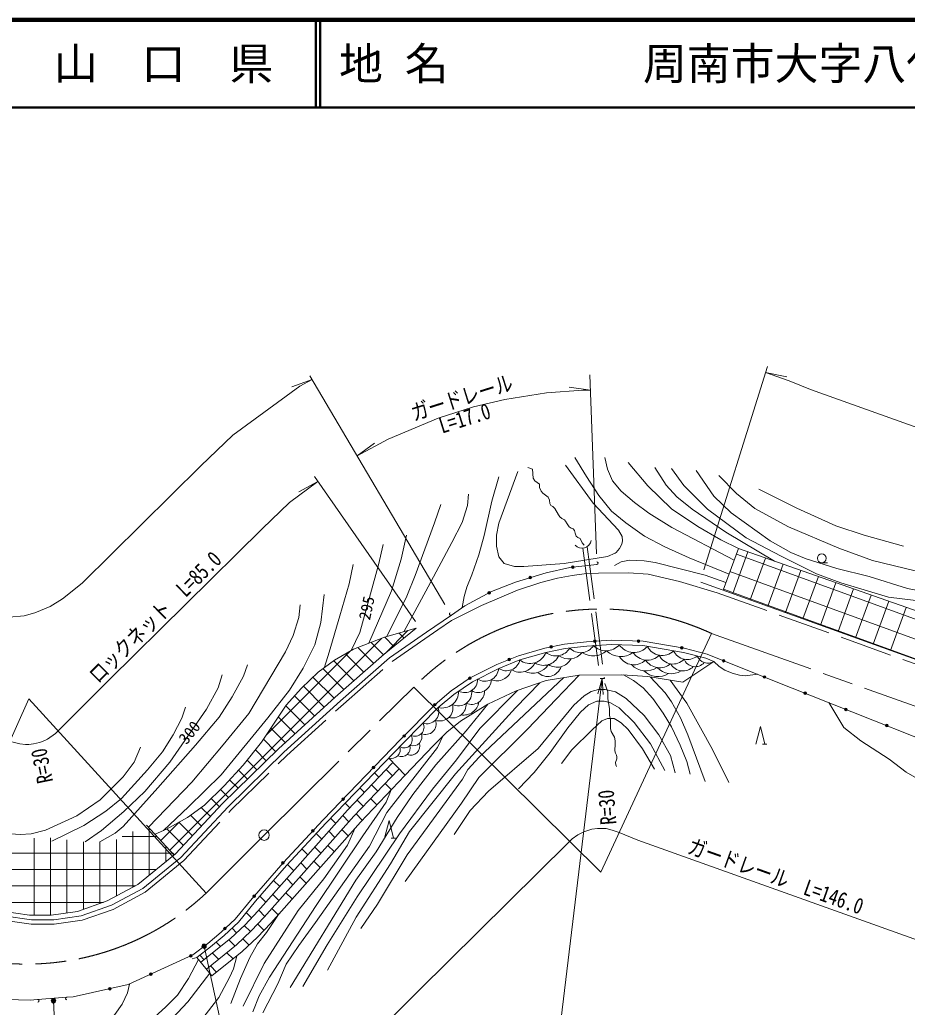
# Model space of a CAD drawing. Units: millimetres at full size, sheet at 1:1000; details may follow other scales. Extents: x 40000 to 680000, y 20000 to 380000.
# Drawn here: x 333992 to 435144, y 267417 to 380000 of the extents above; entities that cross this region are included whole.
import ezdxf
from ezdxf.enums import TextEntityAlignment as Align

# ---------------------------------------------------------------- set-up
doc = ezdxf.new("R2010")
doc.units = ezdxf.units.MM
doc.header["$LTSCALE"] = 1000
doc.linetypes.add('CHAIN', pattern=[18.5, 12, -1.5, 3.5, -1.5])
doc.linetypes.add('DASHED', pattern=[7.5, 6, -1.5])
for name, color, linetype, lineweight in [('M-BGD', 7, 'Continuous', 13), ('M-BMK', 2, 'CHAIN', 13), ('M-BMK-SRVR', 3, 'Continuous', 13), ('M-STR-HTXT', 7, 'Continuous', 13), ('M-TTL', 2, 'Continuous', 140), ('M-TTL-LINE', 7, 'Continuous', 50)]:
    doc.layers.add(name, color=color, linetype=linetype, lineweight=lineweight)
doc.layers.add('M-TTL-TXT', color=7, linetype='Continuous')
doc.styles.add('ＭＳ ゴシック', font='')
doc.styles.get('ＭＳ ゴシック').set_extended_font_data('MS Gothic')

# ---------------------------------------------------------------- blocks, each defined once
blk = doc.blocks.new('open_arrow')
at = {"color": 0, "linetype": 'Continuous', "lineweight": -2}
blk.add_lwpolyline([(7.5, 1.25), (0, 0), (7.5, -1.25)], dxfattribs=at)

msp = doc.modelspace()

# ---------------------------------------------------------------- hatches: boundary and pattern name
at = {"layer": 'M-BGD'}
for points in [[(396874, 317587, -0.41421), (397007, 317752, -0.41421), (397173, 317620, -1)], [(392035, 316351, -1), (392322, 316440, -0.41421), (392223, 316252, -0.41421)], [(387358, 314602, -0.41421), (387420, 314805, -0.41421), (387623, 314743, -1)], [(394423, 308474, -0.41421), (394542, 308650, -0.41421), (394718, 308531, -1)], [(399373, 309144, -1), (399672, 309164, -0.41421), (399532, 309004, -0.41421)], [(404367, 309171, -0.41421), (404522, 309315, -0.41421), (404667, 309160, -1)], [(409304, 308416, -1), (409600, 308366, -0.41421), (409427, 308243, -0.41421)], [(389650, 307012, -1), (389929, 307124, -1)], [(414081, 306983, -0.41421), (414276, 307067, -0.41421), (414359, 306872, -1)], [(418722, 305124, -0.41421), (418917, 305207, -0.41421), (419000, 305012, -1)], [(385156, 304835, -0.41421), (385196, 305043, -0.41421), (385404, 305004, -1)], [(423368, 303277, -1), (423647, 303166, -0.41421), (423453, 303082, -0.41421)], [(381188, 301806, -1), (381398, 302021, -0.41421), (381400, 301809, -0.41421)], [(428016, 301434, -1), (428295, 301323, -0.41421), (428100, 301239, -0.41421)], [(432664, 299590, -1), (432943, 299479, -0.41421), (432748, 299395, -0.41421)], [(377690, 298234, -1), (377900, 298449, -0.41421), (377902, 298236, -0.41421)], [(374211, 294642, -0.41421), (374208, 294854, -0.41421), (374420, 294858, -1)], [(370735, 291049, -0.41421), (370732, 291261, -0.41421), (370944, 291264, -1)], [(367287, 287428, -1), (367491, 287648, -0.41421), (367499, 287436, -0.41421)], [(363892, 283758, -1), (364088, 283984, -0.41421), (364104, 283773, -0.41421)], [(360620, 279977, -1), (360816, 280204, -0.41421), (360831, 279992, -0.41421)], [(357271, 276278, -0.41421), (357278, 276490, -0.41421), (357490, 276482, -1)], [(353345, 273205, -0.41421), (353419, 273404, -0.41421), (353618, 273330, -1)], [(348800, 271120, -0.41421), (348874, 271319, -0.41421), (349073, 271245, -1)], [(344099, 269501, -0.41421), (344213, 269680, -0.41421), (344392, 269566, -1)]]:
    msp.add_hatch(color=256, dxfattribs=at).paths.add_polyline_path(points)
at = {"layer": 'M-STR-HTXT'}
for points in [[(354758, 274414, -0.41421), (355048, 274616, -0.41421), (355250, 274326, -1)], [(337666, 267983, -1), (338005, 268351, -0.41421), (338020, 267997, -0.41421)]]:
    msp.add_hatch(color=256, dxfattribs=at).paths.add_polyline_path(points)

# ---------------------------------------------------------------- linework, layer by layer
at = {"layer": 'M-BGD', "linetype": 'DASHED'}
for p, q in [((398177, 319757), (400137, 304890)), ((398660, 319926), (400641, 304892)), ((400137, 304890), (400641, 304892))]:
    msp.add_line(p, q, dxfattribs=at)
at = {"layer": 'M-BGD'}
for p, q in [((416989, 319327), (415258, 314571)), ((415674, 319074), (453770, 305208)), ((418994, 318623), (417257, 313851)), ((421000, 317920), (419257, 313131)), ((425399, 318099), (426066, 318099)), ((414935, 317081), (453050, 303208)), ((423005, 317217), (421256, 312411)), ((425011, 316514), (423255, 311691)), ((427016, 315811), (425254, 310971)), ((414196, 315089), (449235, 302336)), ((429022, 315108), (427254, 310251)), ((431027, 314405), (429253, 309531)), ((433033, 313702), (431252, 308811)), ((435038, 312999), (433252, 308091)), ((378238, 310355), (375641, 307759)), ((377236, 310071), (377799, 309509)), ((378889, 310540), (378970, 310459)), ((375229, 309468), (351081, 285320)), ((374052, 309013), (375459, 307606)), ((375584, 309603), (376628, 308559)), ((371657, 308017), (362060, 298420)), ((371116, 307707), (373201, 305621)), ((372521, 308422), (374330, 306614)), ((369776, 306925), (372072, 304629)), ((368546, 306034), (370943, 303637)), ((366328, 304009), (368704, 301633)), ((367402, 305057), (369816, 302643)), ((365310, 302905), (367592, 300624)), ((364314, 301780), (366480, 299614)), ((363463, 300511), (365368, 298605)), ((362611, 299241), (364256, 297596)), ((361759, 297972), (363156, 296574)), ((418655, 297426), (419155, 297426)), ((360842, 296767), (362084, 295525)), ((359902, 295586), (361012, 294476)), ((376059, 295833), (377916, 293874)), ((358922, 294444), (359939, 293427)), ((374428, 294147), (374930, 293643)), ((375759, 294512), (376465, 293803)), ((357904, 293342), (358867, 292378)), ((374101, 292775), (374807, 292067)), ((375636, 292935), (376342, 292227)), ((356867, 292257), (357795, 291329)), ((372759, 292422), (373272, 291907)), ((355801, 291202), (356740, 290263)), ((371090, 290696), (371614, 290171)), ((372443, 291039), (373149, 290331)), ((373978, 291199), (374684, 290491)), ((354686, 290196), (355717, 289164)), ((372320, 289463), (373026, 288754)), ((352188, 288548), (350066, 286426)), ((352125, 288513), (353672, 286967)), ((353450, 289310), (354695, 288065)), ((369421, 288971), (370008, 288383)), ((370806, 289282), (371513, 288573)), ((346875, 287441), (346875, 281094)), ((351588, 284768), (348450, 288186)), ((348750, 287859), (348750, 282459)), ((350767, 287750), (352650, 285868)), ((367777, 287221), (368412, 286584)), ((369210, 287483), (369917, 286774)), ((370715, 287673), (371422, 286964)), ((335625, 286706), (335625, 277930)), ((337500, 286749), (337500, 277930)), ((339375, 286521), (339375, 278177)), ((341250, 286293), (341250, 278576)), ((343125, 286293), (343125, 279234)), ((345000, 286555), (345000, 280084)), ((349654, 286875), (345677, 286875)), ((376330, 286701), (376830, 286701)), ((351375, 285000), (323632, 285000)), ((350625, 285817), (350625, 283984)), ((351139, 285257), (351610, 284786)), ((366144, 285460), (366816, 284786)), ((367614, 285685), (368321, 284975)), ((369119, 285875), (369827, 285165)), ((366018, 283886), (366726, 283177)), ((367524, 284076), (368231, 283366)), ((349569, 283125), (322914, 283125)), ((364511, 283699), (365220, 282987)), ((362931, 281884), (363625, 281188)), ((364423, 282088), (365130, 281378)), ((365928, 282277), (366635, 281568)), ((347165, 281250), (323475, 281250)), ((364332, 280479), (365039, 279769)), ((343527, 279375), (327854, 279375)), ((361356, 280064), (362029, 279390)), ((362827, 280289), (363534, 279579)), ((359812, 278214), (360410, 277614)), ((361231, 278490), (361938, 277781)), ((362736, 278680), (363444, 277971)), ((358186, 276446), (358711, 275919)), ((359581, 276745), (360288, 276037)), ((361117, 276905), (361823, 276197)), ((356386, 274852), (356886, 274350)), ((357825, 275108), (358535, 274395)), ((359417, 275211), (360123, 274502)), ((355946, 273593), (356656, 272881)), ((357596, 273638), (358306, 272926)), ((354189, 273105), (355897, 270985)), ((354499, 273345), (355007, 272836)), ((355717, 272124), (356427, 271412)), ((336027, 268297), (339349, 268555))]:
    msp.add_line(p, q, dxfattribs=at)
for points in [[(397240, 330104), (398588, 327923), (399994, 325752), (401454, 323991), (403077, 322658), (405191, 321139), (407507, 319901), (410283, 318637), (414832, 316803)], [(400661, 330097), (400964, 328774), (401554, 327418), (402543, 326238), (404043, 324963), (405677, 323748), (408319, 322118), (415419, 318386)], [(390754, 328509), (388593, 322605), (388341, 321233), (388341, 319975), (388587, 318773), (389210, 318020), (390378, 317683), (391429, 317683), (396036, 318007), (400967, 318798), (401849, 319201), (401951, 319274), (402366, 319714), (402629, 320196), (402685, 320610), (402639, 321084), (402241, 321810), (399328, 324904), (396190, 329216)], [(391917, 328954), (392414, 328755), (392503, 327719), (392715, 327432), (393240, 327045), (393242, 326655), (393415, 326256), (393612, 326015), (394224, 325567), (394384, 325216), (394417, 324838), (394513, 324632), (394739, 324506), (394995, 324273), (395407, 323545), (395549, 323343), (395778, 323141), (396071, 322995), (396203, 322849), (396379, 322513), (396625, 322201), (396828, 322049), (397071, 321951), (397214, 321772), (397304, 321483), (397405, 321134), (397590, 320976), (397849, 320853), (398086, 320365), (398332, 320091)], [(403324, 329540), (405588, 326871), (408283, 324228), (411259, 322220), (413906, 320701), (415908, 319705)], [(406391, 328934), (407683, 326949), (408881, 325595), (410646, 324209), (414460, 321594), (420005, 318269)], [(463496, 311294), (458770, 312147), (454014, 312432), (449520, 312432), (444587, 312767), (432994, 314184), (427562, 315787), (424792, 316844), (420768, 318847), (416803, 320952), (412376, 324221), (409679, 326900), (408286, 328853)], [(388594, 327886), (387788, 325120), (386921, 321218), (386314, 319007), (385513, 316719), (384937, 315302), (384632, 314263), (384417, 312980)], [(411088, 328611), (413103, 325674), (415087, 323782), (419511, 320600), (421862, 319265), (423619, 318538), (427137, 317431), (430817, 316538), (435173, 315139), (438564, 314510), (443632, 313797), (447435, 313635), (454296, 313716)], [(444938, 316450), (441052, 316524), (436053, 317190), (431182, 318363), (427350, 319746), (421620, 322205), (417755, 324268), (415690, 325975), (413657, 328054)], [(385129, 325929), (385034, 324639), (384426, 322665), (383249, 320389), (380527, 315335), (377783, 310226)], [(418220, 326471), (422566, 324330), (427002, 322297), (430216, 321239), (434703, 319996)], [(381976, 324730), (381275, 322652), (379073, 316650), (378101, 314280), (375818, 309669)], [(378064, 321251), (377473, 318515), (376349, 314907), (373797, 308915)], [(375424, 320161), (374892, 317839), (372765, 310144), (371776, 308086)], [(414152, 314970), (415908, 319705), (454162, 306295), (452334, 301220)], [(371987, 317891), (371552, 315692), (370467, 312040), (369265, 307905), (368736, 306171)], [(383191, 312136), (384736, 313200), (387767, 314820), (390511, 315880), (394009, 316961), (396694, 317567), (399782, 317908)], [(414482, 315859), (412106, 316683), (406401, 318114), (405166, 318302), (403475, 318378), (402534, 318187), (401797, 317768)], [(381625, 310451), (383194, 311491), (386624, 313236), (390710, 314982), (393400, 315856), (395264, 316329), (396948, 316647), (398331, 316821), (399936, 316917), (403389, 316962), (405617, 316809), (409180, 315942), (413491, 314676)], [(411624, 315880), (463576, 297171), (469245, 295836), (490763, 296124), (548226, 302661)], [(368684, 314478), (368291, 311265), (367607, 308741), (366290, 306084), (364721, 303579), (362281, 300405), (356935, 293918), (353217, 290264), (350384, 287573)], [(365938, 313309), (365802, 311844), (365155, 309815), (364273, 307954), (360092, 300924), (357188, 297346), (353609, 293080), (348667, 287949)], [(332171, 277831), (335340, 277397), (337884, 277397), (340975, 277822), (344444, 279039), (348007, 280957), (352355, 284495), (357729, 290269), (364095, 296496), (370542, 302349), (376115, 307246), (380363, 310189), (383191, 312136)], [(293082, 293539), (293722, 293456), (297239, 292666), (303004, 290896), (305968, 289710), (310113, 287862), (325146, 280423), (326974, 279643), (329236, 278954), (331989, 278357), (335105, 277930), (337581, 277930), (340588, 278344), (343973, 279531), (347460, 281409), (351743, 284894), (357103, 290652), (363483, 296894), (369940, 302755), (375537, 307675), (379169, 310620)], [(379169, 310620), (375557, 309595), (372038, 308236), (369870, 306993), (367989, 305630), (366109, 303795), (364356, 301842), (361537, 297641), (359442, 295008), (357278, 292664), (355042, 290451), (353114, 289068), (350732, 287731), (349415, 287135)], [(339349, 268555), (340078, 268612), (346361, 270001), (353730, 273382), (355422, 274695), (356962, 275991), (358557, 277474), (360495, 279833), (364009, 283893), (368563, 288803), (377401, 297939), (381325, 301946), (383147, 303473), (385342, 304961), (388373, 306502), (390832, 307485), (393836, 308359), (396061, 308794), (398596, 309094), (401417, 309277), (405042, 309146), (409735, 308343), (412332, 307684), (419635, 304758), (447405, 293743)], [(353639, 272927), (354189, 273105), (355737, 274306), (357293, 275616), (358922, 277131), (360877, 279510), (364382, 283560), (368926, 288459), (377759, 297590), (381665, 301578), (383449, 303073), (385597, 304530), (388579, 306046), (390995, 307011), (393954, 307873), (396139, 308299), (398641, 308596), (401424, 308776), (404991, 308648), (409631, 307853), (412177, 307207), (413106, 306835)], [(359960, 306472), (359507, 305148), (358215, 302814), (356714, 300504), (354034, 297311), (349724, 292420), (345764, 288015), (344875, 287261), (343118, 286293)], [(413106, 306835), (409581, 304494), (405587, 305109), (402626, 305330), (397743, 305284), (393981, 304673), (390563, 303478), (387357, 301980), (384217, 300049), (382666, 298784), (381130, 297249), (377892, 293849), (372814, 288533), (362594, 277013), (361083, 275413), (359347, 273765), (355897, 270985)], [(413106, 306835), (413695, 306267), (414347, 305860), (415185, 305516), (416018, 305285), (416693, 305208), (418090, 305377)], [(357071, 305314), (356599, 303844), (355295, 301390), (351108, 295372), (348257, 292029), (345855, 289740), (343305, 287566), (341459, 286268)], [(397743, 305284), (395147, 302542), (391881, 299132), (386322, 293608), (384356, 290680), (377926, 281751)], [(402794, 305318), (403942, 304652), (405033, 303827), (406142, 302633), (407320, 300941), (408271, 299374), (409276, 297298), (410017, 295427), (410415, 293977)], [(393260, 304421), (390502, 301557), (383656, 294019), (378413, 287449), (376256, 283781), (372332, 277679), (369077, 271652)], [(396006, 305002), (386350, 295926), (385066, 294521), (384454, 293435), (378157, 284809), (374757, 279185), (372855, 276403)], [(400665, 304318), (401009, 303368), (401009, 302598), (401127, 301886), (401224, 301475), (401203, 300731), (401322, 300167), (401322, 299582), (401321, 299178), (401411, 298845), (401769, 298191), (401843, 297782), (401843, 297258), (401815, 296826), (401815, 296634), (401901, 296368), (402018, 296172), (402059, 295967), (402029, 295734), (401890, 295338), (401915, 295049), (402023, 294859)], [(405873, 305065), (407554, 303252), (408277, 302238), (409284, 300422), (410129, 298488), (412123, 293157)], [(408112, 304720), (410036, 302066), (412935, 296813), (414802, 293045)], [(390738, 303539), (386414, 299195), (383784, 295610), (381048, 292297), (377288, 287206), (372449, 280017), (369011, 274533), (366268, 269771)], [(408711, 294154), (408157, 296109), (406840, 298459), (405161, 300681), (403098, 302601), (401895, 303374), (400722, 303650), (399939, 303650), (399128, 303421), (398327, 302925), (397153, 301848), (393096, 296908), (387419, 292062), (385338, 289854), (383492, 287099)], [(387357, 301980), (384888, 298936), (381427, 295042), (378797, 291661), (377023, 289036), (374602, 285118), (372305, 281902), (364797, 269674)], [(390827, 292335), (392614, 294183), (394463, 296450), (396453, 299269), (397916, 301065), (398832, 301893), (399758, 302321), (400616, 302321), (401318, 302126), (402302, 301552), (404020, 299865), (405882, 297459), (407520, 294418)], [(426220, 302146), (427909, 299325), (429854, 297789), (433093, 295700), (435016, 294211), (436550, 293341), (437381, 292785), (438240, 291919), (439166, 290534), (439567, 289622), (439822, 288535), (439822, 287490), (439687, 286653), (439100, 285405)], [(352874, 301629), (352448, 300379), (351467, 298475), (350258, 296543), (348567, 294483), (345581, 291225), (343810, 289759), (341285, 288137), (337662, 286349)], [(406346, 294571), (404967, 296868), (403325, 299086), (402541, 299842), (402111, 300126), (401759, 300331), (400976, 300331), (400341, 300067), (399217, 299061), (396928, 296762), (395726, 295218)], [(417905, 297426), (418405, 299426), (418905, 297426)], [(382212, 298330), (381605, 297042), (375818, 289629), (373868, 285781), (367709, 277064), (365792, 274469), (364363, 272310), (363402, 270091), (361683, 266797)], [(332392, 287209), (334036, 287093), (335303, 287176), (336917, 287606), (340504, 289239), (343150, 291079), (345774, 293702), (347046, 295347), (347770, 297050)], [(376538, 295328), (376445, 295229), (371343, 289887), (361119, 278364), (359666, 276826), (358029, 275272), (354642, 272542)], [(377227, 294601), (377168, 294539), (372079, 289210), (361856, 277689), (360375, 276120), (358688, 274518), (355270, 271764)], [(376312, 292194), (375736, 290805), (373108, 286946), (367777, 279020), (362456, 270861), (361296, 268724), (360548, 266888)], [(375580, 286701), (376080, 288701), (376580, 286701)], [(372219, 287862), (371356, 285907), (368642, 282067), (365726, 278457), (361843, 272394), (359467, 267540)], [(283109, 283224), (284504, 283702), (286428, 283983), (288212, 284108), (291635, 283948), (294933, 283411), (298561, 282325), (305175, 279438), (312613, 275356), (319536, 271698), (324165, 269764), (327158, 268867), (331148, 268328), (335165, 268230), (336027, 268297)], [(363552, 278093), (362111, 275956), (361094, 274651), (360199, 273100), (359168, 270711), (358057, 267848)], [(346496, 270063), (346286, 269045), (345665, 267767), (344812, 266586), (343655, 265499), (342193, 264513), (340342, 263600), (338854, 263037), (337027, 262709), (335492, 262709), (333824, 262879), (330158, 263768), (315633, 268716), (310927, 270246), (300085, 274502), (297475, 274971), (293952, 275380), (290327, 275232), (286614, 274512), (283538, 273433), (278548, 271274), (274862, 268619), (269910, 264116)], [(354379, 272870), (353241, 270687), (351965, 268792), (350616, 267417), (348541, 265582), (345799, 263878), (343304, 262648), (341003, 261754), (338269, 260918), (335420, 260513), (332077, 260345), (328739, 260750), (324741, 261919), (320664, 263921), (311445, 268917), (303980, 271805), (300046, 272741), (294979, 273448), (292095, 273702), (288633, 273413), (285266, 272510), (281893, 271085), (279027, 269335), (277373, 267989)], [(358715, 273256), (358347, 271795), (357906, 270798), (356700, 268526), (354698, 265966), (352854, 263983), (350074, 261495), (347962, 260025), (346244, 258964), (343842, 257822)], [(355640, 271304), (353130, 268024), (350788, 265525), (348792, 263895), (346583, 262349), (343804, 260753), (341075, 259584), (338484, 258672), (336724, 258271), (334704, 258082)]]:
    msp.add_lwpolyline(points, dxfattribs=at)
at = {"layer": 'M-BGD', "linetype": 'DASHED'}
for points in [[(413491, 314676), (463434, 296691), (469191, 295335), (490795, 295624), (548279, 302164)], [(332084, 277338), (335306, 276897), (337918, 276897), (341093, 277334), (344647, 278580), (348286, 280540), (352697, 284129), (358087, 289920), (364438, 296133), (370875, 301976), (376423, 306852), (380647, 309778), (381625, 310451)]]:
    msp.add_lwpolyline(points, dxfattribs=at)
at = {"layer": 'M-BGD'}
for centre, radius in [((425399, 318599), 500), ((397023, 317603), 150), ((392178, 316395), 150), ((387491, 314673), 150), ((394571, 308503), 150), ((399523, 309154), 150), ((404517, 309165), 150), ((409452, 308391), 150), ((389789, 307068), 150), ((414220, 306928), 150), ((418861, 305068), 150), ((385280, 304919), 150), ((423508, 303222), 150), ((381293, 301913), 150), ((428156, 301378), 150), ((432803, 299535), 150), ((377795, 298341), 150), ((374316, 294750), 150), ((370839, 291156), 150), ((367389, 287538), 150), ((363990, 283871), 150), ((360718, 280091), 150), ((357381, 276380), 150), ((353481, 273267), 150), ((348937, 271182), 150), ((344246, 269533), 150)]:
    msp.add_circle(centre, radius, dxfattribs=at)
for centre, radius, start, end in [((398077, 320817), 1064, 221.21156, 350.05903), ((399766, 318057), 150, 276.3095, 96.3095), ((383114, 312265), 150, 120.84365, 300.84365), ((397917, 309562), 1727, 223.98758, 327.86881), ((400807, 310071), 2019, 224.98748, 318.89758), ((404004, 309903), 2038, 214.66168, 318.60194), ((407203, 309381), 1863, 206.3117, 314.25301), ((392170, 308490), 1888, 231.53487, 340.92964), ((393694, 308306), 1910, 238.53949, 335.05949), ((395100, 309307), 1836, 231.37581, 329.0478), ((396573, 309129), 1992, 234.84766, 319.84991), ((399350, 309749), 2280, 236.61131, 311.97335), ((402489, 309745), 2338, 226.33941, 306.62401), ((403987, 308354), 1893, 209.86267, 314.33422), ((405520, 308949), 1961, 213.44979, 314.24937), ((408446, 308264), 1716, 204.77978, 317.39572), ((410088, 308828), 1767, 206.25888, 309.0163), ((412421, 307969), 1325, 202.83264, 301.12887), ((389456, 307357), 1577, 236.2248, 347.3401), ((391017, 307478), 1862, 238.39885, 334.5085), ((392437, 307662), 2163, 245.62619, 326.77882), ((394160, 306728), 1600, 225.57348, 342.47824), ((395228, 307994), 1807, 237.08698, 332.2629), ((405385, 308059), 2291, 223.63612, 303.51709), ((406941, 308090), 1962, 213.75677, 309.16227), ((409579, 307368), 1611, 209.76063, 316.64131), ((410981, 307613), 1370, 201.8844, 318.75444), ((386998, 306176), 1586, 238.59331, 355.2978), ((388373, 306367), 1734, 247.76437, 344.10534), ((406736, 307374), 2262, 224.71702, 302.48113), ((408250, 307616), 2170, 222.50388, 301.65168), ((384698, 304761), 1475, 242.28218, 2.38142), ((386253, 304763), 1464, 238.46405, 359.97007), ((382106, 303432), 1906, 256.60297, 0.68741), ((383994, 303283), 1510, 242.49427, 8.80169), ((385459, 303447), 1509, 247.1973, 1.43438), ((381892, 301519), 1467, 249.4823, 16.83537), ((383299, 301974), 1578, 255.19986, 2.99026), ((384595, 302456), 1733, 259.98394, 351.52515), ((380421, 301082), 1339, 249.42595, 21.7646), ((379033, 299351), 1034, 243.73314, 27.45741), ((380264, 299715), 1194, 245.64179, 21.07741), ((377796, 297914), 931, 238.21705, 33.22873), ((378787, 298262), 1050, 252.02135, 20.3618), ((377502, 296997), 998, 245.05983, 15.51707), ((378552, 297201), 1047, 247.24138, 18.58694), ((376361, 296789), 1002, 252.47396, 19.42865), ((336039, 268147), 150, 274.45004, 94.45004), ((339360, 268406), 150, 94.45004, 274.45004)]:
    msp.add_arc(centre, radius, start, end, dxfattribs=at)
at = {"layer": 'M-BMK'}
for points in [[(412853, 310025), (451184, 296323), (453924, 295466)], [(355232, 280421), (361837, 287044), (378906, 303923)]]:
    msp.add_lwpolyline(points, dxfattribs=at)
for centre, start, end in [((400222, 282814), 65.10163, 135.28013), ((334747, 302338), 246.18988, 313.06576)]:
    msp.add_arc(centre, 30000, start, end, dxfattribs=at)
at = {"layer": 'M-BMK-SRVR'}
msp.add_circle((361837, 287044), 600, dxfattribs=at)
at = {"layer": 'M-STR-HTXT'}
for p, q in [((411954, 317268), (419224, 340465)), ((367326, 338968), (365009, 338159)), ((367069, 339405), (382431, 313332)), ((398978, 339535), (399739, 319119)), ((419007, 339773), (421418, 339307)), ((399043, 337784), (396609, 338102)), ((372443, 330283), (374424, 331734)), ((379115, 311398), (367570, 327913)), ((367967, 327345), (365805, 326182)), ((355004, 274370), (357259, 264118)), ((337836, 268167), (338488, 255408))]:
    msp.add_line(p, q, dxfattribs=at)
for points in [[(212138, 294939), (255826, 314849), (262543, 317566), (264206, 318287), (268537, 319953), (275387, 321838), (283528, 323064), (294084, 323225), (306622, 320975), (315229, 317655), (317291, 316630), (325615, 313361), (328483, 312429), (331016, 311956), (332779, 311887), (334476, 312028), (335717, 312365), (337472, 313116), (338857, 313963), (341121, 315781), (354629, 329140), (358287, 332645), (365906, 338237), (367326, 338968)], [(419007, 339773), (421699, 338850), (424133, 337852), (460713, 324775), (462877, 324099), (463843, 323797), (465249, 323388), (466449, 323081), (468137, 322655), (469472, 322367), (472124, 321892), (474453, 321571), (476987, 321326), (478821, 321217), (481285, 321165), (484952, 321266), (487693, 321476), (488186, 321527), (545511, 327857)], [(372443, 330283), (375999, 332192), (381684, 334595), (385711, 335865), (389292, 336717), (394040, 337465), (398179, 337776), (399043, 337784)], [(295336, 312840), (303915, 311301), (311196, 308493), (332342, 297985), (333098, 297667), (333990, 297466), (334639, 297391), (335012, 297383), (335574, 297459), (336239, 297612), (336463, 297685), (337011, 297912), (337092, 297953), (337168, 297998), (338058, 298622), (344224, 304786), (361605, 321974), (364733, 324972), (367967, 327345)], [(378906, 303923), (400222, 282814), (412853, 310025)], [(400389, 304891), (394731, 258297), (373584, 258297)], [(322636, 274892), (335016, 302574), (355232, 280421)], [(342483, 247939), (344563, 248221), (349569, 249373), (353775, 250735), (357858, 252429), (361042, 254031), (364253, 255923), (368331, 258782), (370471, 260519), (372303, 262157), (379478, 269329), (396484, 286147), (396961, 286604), (397585, 287061), (398297, 287428), (399177, 287703), (399840, 287799), (400830, 287777), (401528, 287623), (402327, 287349), (404437, 286484), (443242, 272613)]]:
    msp.add_lwpolyline(points, dxfattribs=at)
for centre in [(355004, 274370), (337836, 268167)]:
    msp.add_circle(centre, 250, dxfattribs=at)
at = {"layer": 'M-TTL'}
msp.add_line((680000, 380000), (40000, 380000), dxfattribs=at)
at = {"layer": 'M-TTL-LINE'}
for p, q in [((367750, 380000), (367750, 370000)), ((368250, 380000), (368250, 370000)), ((40000, 370000), (680000, 370000))]:
    msp.add_line(p, q, dxfattribs=at)

# ---------------------------------------------------------------- block references
at = {"layer": 'M-STR-HTXT', "xscale": 240, "yscale": 240, "rotation": 263.1}
msp.add_blockref('open_arrow', (400389, 304891), dxfattribs=at)

# ---------------------------------------------------------------- texts
at = {"layer": 'M-BGD', "style": 'ＭＳ ゴシック'}
for s, rotation, p in [('295', 77.938, (373536, 312932)), ('300', 51.286, (353331, 298744))]:
    msp.add_text(s, height=1320, rotation=rotation, dxfattribs=at).set_placement(p, align=Align.MIDDLE_CENTER)
at = {"layer": 'M-STR-HTXT', "style": 'ＭＳ ゴシック', "width": 0.8}
for s, rotation, p in [('ガードレール', 17.498, (384818, 335529)), ('ロックネット\u3000L=85.0', 44.68, (350432, 310853)), ('ガードレール\u3000L=146.0', 340.329, (419679, 280981))]:
    msp.add_text(s, height=1833, rotation=rotation, dxfattribs=at).set_placement(p, align=Align.BOTTOM_CENTER)
msp.add_text('L=17.0', height=1833, rotation=17.498, dxfattribs=at).set_placement((384421, 335458), align=Align.TOP_CENTER)
msp.add_text('R=30', height=1833, rotation=101.655, dxfattribs=at).set_placement((336100, 296888), align=Align.MIDDLE_RIGHT)
msp.add_text('R=30', height=1833, rotation=94.576, dxfattribs=at).set_placement((402555, 288336), align=Align.BOTTOM_LEFT)
at = {"layer": 'M-TTL-TXT', "style": 'ＭＳ ゴシック'}
msp.add_text('山\u3000口\u3000県', height=3666, dxfattribs=at).set_placement((350375, 375000), align=Align.MIDDLE_CENTER)
for s, p in [('地 名', (370380, 375000)), ('周南市大字八代\u3000大字原', (405024, 375000))]:
    msp.add_text(s, height=3666, dxfattribs=at).set_placement(p, align=Align.MIDDLE_LEFT)

doc.saveas('drawing.dxf')
